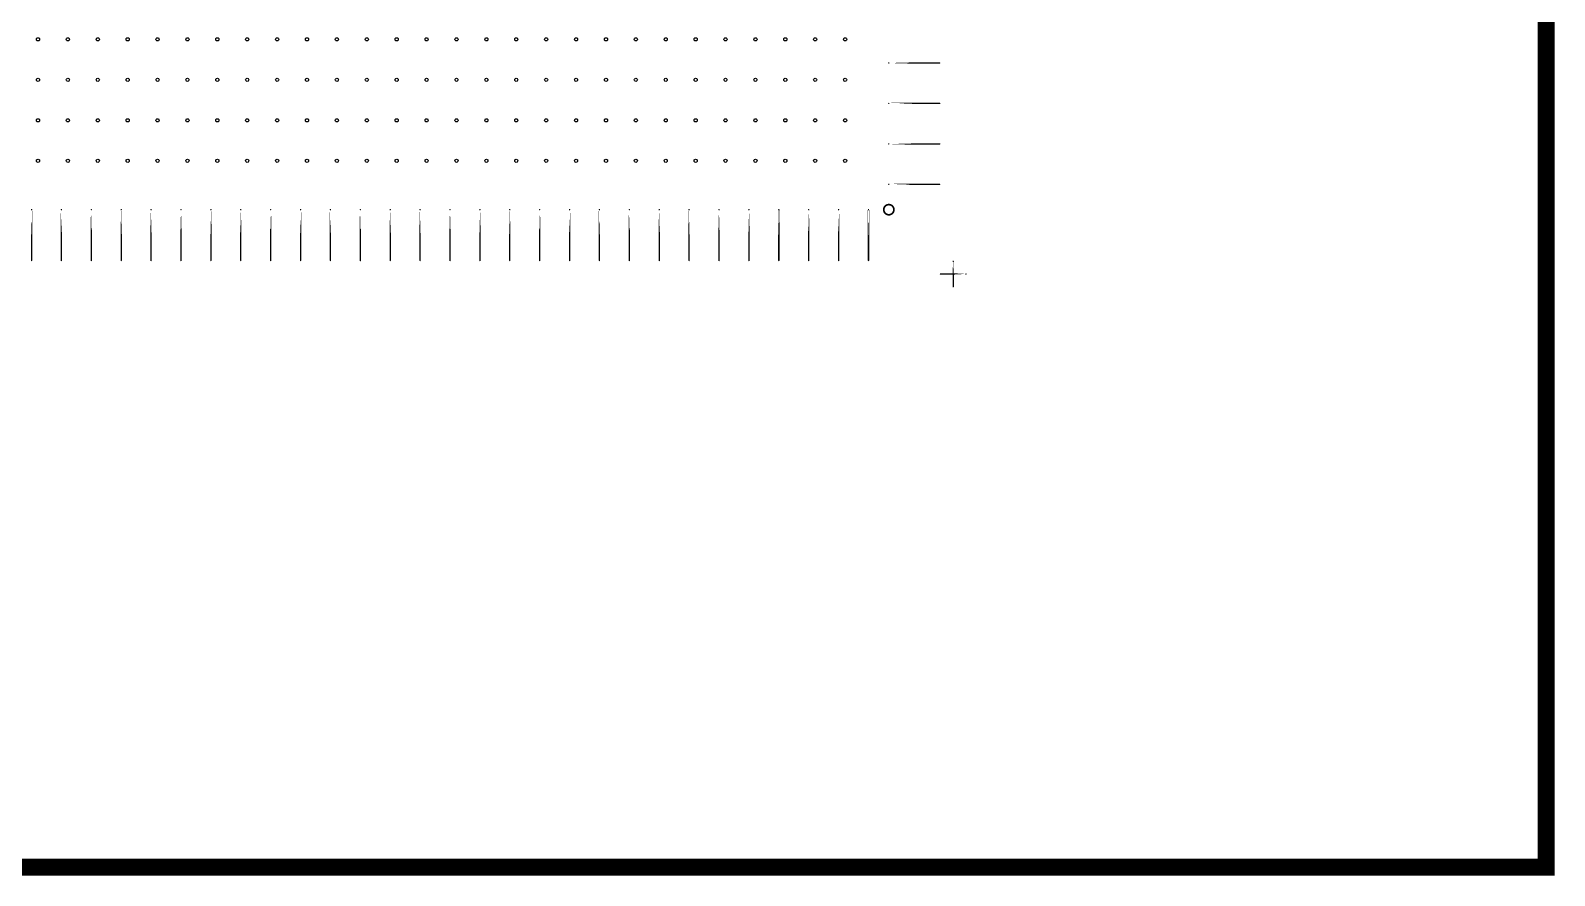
# Model space of a CAD drawing. Extents: x 11 to 212, y 11 to 212.
# Drawn here: x 121.7 to 211.7, y 10.7 to 60.6 of the extents above; entities that cross this region are included whole.
import ezdxf

# ---------------------------------------------------------------- set-up
doc = ezdxf.new("R2010")
doc.units = 0
doc.layers.get('0').update_dxf_attribs({"linetype": 'continuous'})
doc.layers.add('H1', color=7, linetype='continuous')

# ---------------------------------------------------------------- blocks, each defined once
blk = doc.blocks.new('cutlineendpoint')
at = {"const_width": 0.04}
blk.add_lwpolyline([(-0.02, 0, 1), (0.02, 0, 1)], format="xyb", close=True, dxfattribs=at)

msp = doc.modelspace()

# ---------------------------------------------------------------- linework, layer by layer
at = {"layer": 'H1'}
for points, const_width in [([(11.2, 211.2), (211.2, 211.2), (211.2, 11.2), (11.2, 11.2)], 1), ([(172.4, 58.659), (175.4, 58.659)], 0.08), ([(172.4, 56.271), (175.4, 56.271)], 0.08), ([(172.4, 53.882), (175.4, 53.882)], 0.08), ([(172.4, 51.494), (175.4, 51.494)], 0.08), ([(121.788, 50), (121.788, 47)], 0.08), ([(123.553, 50), (123.553, 47)], 0.08), ([(125.318, 50), (125.318, 47)], 0.08), ([(127.082, 50), (127.082, 47)], 0.08), ([(128.847, 50), (128.847, 47)], 0.08), ([(130.612, 50), (130.612, 47)], 0.08), ([(132.376, 50), (132.376, 47)], 0.08), ([(134.141, 50), (134.141, 47)], 0.08), ([(135.906, 50), (135.906, 47)], 0.08), ([(137.671, 50), (137.671, 47)], 0.08), ([(139.435, 50), (139.435, 47)], 0.08), ([(141.2, 50), (141.2, 47)], 0.08), ([(142.965, 50), (142.965, 47)], 0.08), ([(144.729, 50), (144.729, 47)], 0.08), ([(146.494, 50), (146.494, 47)], 0.08), ([(148.259, 50), (148.259, 47)], 0.08), ([(150.024, 50), (150.024, 47)], 0.08), ([(151.788, 50), (151.788, 47)], 0.08), ([(153.553, 50), (153.553, 47)], 0.08), ([(155.318, 50), (155.318, 47)], 0.08), ([(157.082, 50), (157.082, 47)], 0.08), ([(158.847, 50), (158.847, 47)], 0.08), ([(160.612, 50), (160.612, 47)], 0.08), ([(162.376, 50), (162.376, 47)], 0.08), ([(164.141, 50), (164.141, 47)], 0.08), ([(165.906, 50), (165.906, 47)], 0.08), ([(167.671, 50), (167.671, 47)], 0.08), ([(169.435, 50), (169.435, 47)], 0.08), ([(171.2, 50), (171.2, 47)], 0.08), ([(176.2, 46.95), (176.2, 45.45)], 0.08), ([(176.95, 46.2), (175.45, 46.2)], 0.08)]:
    msp.add_lwpolyline(points, close=True, dxfattribs=dict(at, const_width=const_width))
for points in [[(122.265, 60.053), (122.252, 60.006), (122.218, 59.971), (122.171, 59.959), (122.124, 59.971), (122.089, 60.006), (122.076, 60.053), (122.089, 60.1), (122.124, 60.134), (122.171, 60.147), (122.218, 60.134), (122.252, 60.1)], [(124.029, 60.053), (124.017, 60.006), (123.982, 59.971), (123.935, 59.959), (123.888, 59.971), (123.854, 60.006), (123.841, 60.053), (123.854, 60.1), (123.888, 60.134), (123.935, 60.147), (123.982, 60.134), (124.017, 60.1)], [(125.794, 60.053), (125.782, 60.006), (125.747, 59.971), (125.7, 59.959), (125.653, 59.971), (125.618, 60.006), (125.606, 60.053), (125.618, 60.1), (125.653, 60.134), (125.7, 60.147), (125.747, 60.134), (125.782, 60.1)], [(127.559, 60.053), (127.546, 60.006), (127.512, 59.971), (127.465, 59.959), (127.418, 59.971), (127.383, 60.006), (127.371, 60.053), (127.383, 60.1), (127.418, 60.134), (127.465, 60.147), (127.512, 60.134), (127.546, 60.1)], [(129.324, 60.053), (129.311, 60.006), (129.276, 59.971), (129.229, 59.959), (129.182, 59.971), (129.148, 60.006), (129.135, 60.053), (129.148, 60.1), (129.182, 60.134), (129.229, 60.147), (129.276, 60.134), (129.311, 60.1)], [(131.088, 60.053), (131.076, 60.006), (131.041, 59.971), (130.994, 59.959), (130.947, 59.971), (130.913, 60.006), (130.9, 60.053), (130.913, 60.1), (130.947, 60.134), (130.994, 60.147), (131.041, 60.134), (131.076, 60.1)], [(132.853, 60.053), (132.84, 60.006), (132.806, 59.971), (132.759, 59.959), (132.712, 59.971), (132.677, 60.006), (132.665, 60.053), (132.677, 60.1), (132.712, 60.134), (132.759, 60.147), (132.806, 60.134), (132.84, 60.1)], [(134.618, 60.053), (134.605, 60.006), (134.571, 59.971), (134.524, 59.959), (134.476, 59.971), (134.442, 60.006), (134.429, 60.053), (134.442, 60.1), (134.476, 60.134), (134.524, 60.147), (134.571, 60.134), (134.605, 60.1)], [(136.382, 60.053), (136.37, 60.006), (136.335, 59.971), (136.288, 59.959), (136.241, 59.971), (136.207, 60.006), (136.194, 60.053), (136.207, 60.1), (136.241, 60.134), (136.288, 60.147), (136.335, 60.134), (136.37, 60.1)], [(138.147, 60.053), (138.134, 60.006), (138.1, 59.971), (138.053, 59.959), (138.006, 59.971), (137.971, 60.006), (137.959, 60.053), (137.971, 60.1), (138.006, 60.134), (138.053, 60.147), (138.1, 60.134), (138.134, 60.1)], [(139.912, 60.053), (139.899, 60.006), (139.865, 59.971), (139.818, 59.959), (139.771, 59.971), (139.736, 60.006), (139.724, 60.053), (139.736, 60.1), (139.771, 60.134), (139.818, 60.147), (139.865, 60.134), (139.899, 60.1)], [(141.676, 60.053), (141.664, 60.006), (141.629, 59.971), (141.582, 59.959), (141.535, 59.971), (141.501, 60.006), (141.488, 60.053), (141.501, 60.1), (141.535, 60.134), (141.582, 60.147), (141.629, 60.134), (141.664, 60.1)], [(143.441, 60.053), (143.429, 60.006), (143.394, 59.971), (143.347, 59.959), (143.3, 59.971), (143.266, 60.006), (143.253, 60.053), (143.266, 60.1), (143.3, 60.134), (143.347, 60.147), (143.394, 60.134), (143.429, 60.1)], [(145.206, 60.053), (145.193, 60.006), (145.159, 59.971), (145.112, 59.959), (145.065, 59.971), (145.03, 60.006), (145.018, 60.053), (145.03, 60.1), (145.065, 60.134), (145.112, 60.147), (145.159, 60.134), (145.193, 60.1)], [(146.971, 60.053), (146.958, 60.006), (146.924, 59.971), (146.876, 59.959), (146.829, 59.971), (146.795, 60.006), (146.782, 60.053), (146.795, 60.1), (146.829, 60.134), (146.876, 60.147), (146.924, 60.134), (146.958, 60.1)], [(148.735, 60.053), (148.723, 60.006), (148.688, 59.971), (148.641, 59.959), (148.594, 59.971), (148.56, 60.006), (148.547, 60.053), (148.56, 60.1), (148.594, 60.134), (148.641, 60.147), (148.688, 60.134), (148.723, 60.1)], [(150.5, 60.053), (150.487, 60.006), (150.453, 59.971), (150.406, 59.959), (150.359, 59.971), (150.324, 60.006), (150.312, 60.053), (150.324, 60.1), (150.359, 60.134), (150.406, 60.147), (150.453, 60.134), (150.487, 60.1)], [(152.265, 60.053), (152.252, 60.006), (152.218, 59.971), (152.171, 59.959), (152.124, 59.971), (152.089, 60.006), (152.076, 60.053), (152.089, 60.1), (152.124, 60.134), (152.171, 60.147), (152.218, 60.134), (152.252, 60.1)], [(154.029, 60.053), (154.017, 60.006), (153.982, 59.971), (153.935, 59.959), (153.888, 59.971), (153.854, 60.006), (153.841, 60.053), (153.854, 60.1), (153.888, 60.134), (153.935, 60.147), (153.982, 60.134), (154.017, 60.1)], [(155.794, 60.053), (155.782, 60.006), (155.747, 59.971), (155.7, 59.959), (155.653, 59.971), (155.618, 60.006), (155.606, 60.053), (155.618, 60.1), (155.653, 60.134), (155.7, 60.147), (155.747, 60.134), (155.782, 60.1)], [(157.559, 60.053), (157.546, 60.006), (157.512, 59.971), (157.465, 59.959), (157.418, 59.971), (157.383, 60.006), (157.371, 60.053), (157.383, 60.1), (157.418, 60.134), (157.465, 60.147), (157.512, 60.134), (157.546, 60.1)], [(159.324, 60.053), (159.311, 60.006), (159.276, 59.971), (159.229, 59.959), (159.182, 59.971), (159.148, 60.006), (159.135, 60.053), (159.148, 60.1), (159.182, 60.134), (159.229, 60.147), (159.276, 60.134), (159.311, 60.1)], [(161.088, 60.053), (161.076, 60.006), (161.041, 59.971), (160.994, 59.959), (160.947, 59.971), (160.913, 60.006), (160.9, 60.053), (160.913, 60.1), (160.947, 60.134), (160.994, 60.147), (161.041, 60.134), (161.076, 60.1)], [(162.853, 60.053), (162.84, 60.006), (162.806, 59.971), (162.759, 59.959), (162.712, 59.971), (162.677, 60.006), (162.665, 60.053), (162.677, 60.1), (162.712, 60.134), (162.759, 60.147), (162.806, 60.134), (162.84, 60.1)], [(164.618, 60.053), (164.605, 60.006), (164.571, 59.971), (164.524, 59.959), (164.476, 59.971), (164.442, 60.006), (164.429, 60.053), (164.442, 60.1), (164.476, 60.134), (164.524, 60.147), (164.571, 60.134), (164.605, 60.1)], [(166.382, 60.053), (166.37, 60.006), (166.335, 59.971), (166.288, 59.959), (166.241, 59.971), (166.207, 60.006), (166.194, 60.053), (166.207, 60.1), (166.241, 60.134), (166.288, 60.147), (166.335, 60.134), (166.37, 60.1)], [(168.147, 60.053), (168.134, 60.006), (168.1, 59.971), (168.053, 59.959), (168.006, 59.971), (167.971, 60.006), (167.959, 60.053), (167.971, 60.1), (168.006, 60.134), (168.053, 60.147), (168.1, 60.134), (168.134, 60.1)], [(169.912, 60.053), (169.899, 60.006), (169.865, 59.971), (169.818, 59.959), (169.771, 59.971), (169.736, 60.006), (169.724, 60.053), (169.736, 60.1), (169.771, 60.134), (169.818, 60.147), (169.865, 60.134), (169.899, 60.1)], [(122.265, 57.665), (122.252, 57.618), (122.218, 57.583), (122.171, 57.571), (122.124, 57.583), (122.089, 57.618), (122.076, 57.665), (122.089, 57.712), (122.124, 57.746), (122.171, 57.759), (122.218, 57.746), (122.252, 57.712)], [(124.029, 57.665), (124.017, 57.618), (123.982, 57.583), (123.935, 57.571), (123.888, 57.583), (123.854, 57.618), (123.841, 57.665), (123.854, 57.712), (123.888, 57.746), (123.935, 57.759), (123.982, 57.746), (124.017, 57.712)], [(125.794, 57.665), (125.782, 57.618), (125.747, 57.583), (125.7, 57.571), (125.653, 57.583), (125.618, 57.618), (125.606, 57.665), (125.618, 57.712), (125.653, 57.746), (125.7, 57.759), (125.747, 57.746), (125.782, 57.712)], [(127.559, 57.665), (127.546, 57.618), (127.512, 57.583), (127.465, 57.571), (127.418, 57.583), (127.383, 57.618), (127.371, 57.665), (127.383, 57.712), (127.418, 57.746), (127.465, 57.759), (127.512, 57.746), (127.546, 57.712)], [(129.324, 57.665), (129.311, 57.618), (129.276, 57.583), (129.229, 57.571), (129.182, 57.583), (129.148, 57.618), (129.135, 57.665), (129.148, 57.712), (129.182, 57.746), (129.229, 57.759), (129.276, 57.746), (129.311, 57.712)], [(131.088, 57.665), (131.076, 57.618), (131.041, 57.583), (130.994, 57.571), (130.947, 57.583), (130.913, 57.618), (130.9, 57.665), (130.913, 57.712), (130.947, 57.746), (130.994, 57.759), (131.041, 57.746), (131.076, 57.712)], [(132.853, 57.665), (132.84, 57.618), (132.806, 57.583), (132.759, 57.571), (132.712, 57.583), (132.677, 57.618), (132.665, 57.665), (132.677, 57.712), (132.712, 57.746), (132.759, 57.759), (132.806, 57.746), (132.84, 57.712)], [(134.618, 57.665), (134.605, 57.618), (134.571, 57.583), (134.524, 57.571), (134.476, 57.583), (134.442, 57.618), (134.429, 57.665), (134.442, 57.712), (134.476, 57.746), (134.524, 57.759), (134.571, 57.746), (134.605, 57.712)], [(136.382, 57.665), (136.37, 57.618), (136.335, 57.583), (136.288, 57.571), (136.241, 57.583), (136.207, 57.618), (136.194, 57.665), (136.207, 57.712), (136.241, 57.746), (136.288, 57.759), (136.335, 57.746), (136.37, 57.712)], [(138.147, 57.665), (138.134, 57.618), (138.1, 57.583), (138.053, 57.571), (138.006, 57.583), (137.971, 57.618), (137.959, 57.665), (137.971, 57.712), (138.006, 57.746), (138.053, 57.759), (138.1, 57.746), (138.134, 57.712)], [(139.912, 57.665), (139.899, 57.618), (139.865, 57.583), (139.818, 57.571), (139.771, 57.583), (139.736, 57.618), (139.724, 57.665), (139.736, 57.712), (139.771, 57.746), (139.818, 57.759), (139.865, 57.746), (139.899, 57.712)], [(141.676, 57.665), (141.664, 57.618), (141.629, 57.583), (141.582, 57.571), (141.535, 57.583), (141.501, 57.618), (141.488, 57.665), (141.501, 57.712), (141.535, 57.746), (141.582, 57.759), (141.629, 57.746), (141.664, 57.712)], [(143.441, 57.665), (143.429, 57.618), (143.394, 57.583), (143.347, 57.571), (143.3, 57.583), (143.266, 57.618), (143.253, 57.665), (143.266, 57.712), (143.3, 57.746), (143.347, 57.759), (143.394, 57.746), (143.429, 57.712)], [(145.206, 57.665), (145.193, 57.618), (145.159, 57.583), (145.112, 57.571), (145.065, 57.583), (145.03, 57.618), (145.018, 57.665), (145.03, 57.712), (145.065, 57.746), (145.112, 57.759), (145.159, 57.746), (145.193, 57.712)], [(146.971, 57.665), (146.958, 57.618), (146.924, 57.583), (146.876, 57.571), (146.829, 57.583), (146.795, 57.618), (146.782, 57.665), (146.795, 57.712), (146.829, 57.746), (146.876, 57.759), (146.924, 57.746), (146.958, 57.712)], [(148.735, 57.665), (148.723, 57.618), (148.688, 57.583), (148.641, 57.571), (148.594, 57.583), (148.56, 57.618), (148.547, 57.665), (148.56, 57.712), (148.594, 57.746), (148.641, 57.759), (148.688, 57.746), (148.723, 57.712)], [(150.5, 57.665), (150.487, 57.618), (150.453, 57.583), (150.406, 57.571), (150.359, 57.583), (150.324, 57.618), (150.312, 57.665), (150.324, 57.712), (150.359, 57.746), (150.406, 57.759), (150.453, 57.746), (150.487, 57.712)], [(152.265, 57.665), (152.252, 57.618), (152.218, 57.583), (152.171, 57.571), (152.124, 57.583), (152.089, 57.618), (152.076, 57.665), (152.089, 57.712), (152.124, 57.746), (152.171, 57.759), (152.218, 57.746), (152.252, 57.712)], [(154.029, 57.665), (154.017, 57.618), (153.982, 57.583), (153.935, 57.571), (153.888, 57.583), (153.854, 57.618), (153.841, 57.665), (153.854, 57.712), (153.888, 57.746), (153.935, 57.759), (153.982, 57.746), (154.017, 57.712)], [(155.794, 57.665), (155.782, 57.618), (155.747, 57.583), (155.7, 57.571), (155.653, 57.583), (155.618, 57.618), (155.606, 57.665), (155.618, 57.712), (155.653, 57.746), (155.7, 57.759), (155.747, 57.746), (155.782, 57.712)], [(157.559, 57.665), (157.546, 57.618), (157.512, 57.583), (157.465, 57.571), (157.418, 57.583), (157.383, 57.618), (157.371, 57.665), (157.383, 57.712), (157.418, 57.746), (157.465, 57.759), (157.512, 57.746), (157.546, 57.712)], [(159.324, 57.665), (159.311, 57.618), (159.276, 57.583), (159.229, 57.571), (159.182, 57.583), (159.148, 57.618), (159.135, 57.665), (159.148, 57.712), (159.182, 57.746), (159.229, 57.759), (159.276, 57.746), (159.311, 57.712)], [(161.088, 57.665), (161.076, 57.618), (161.041, 57.583), (160.994, 57.571), (160.947, 57.583), (160.913, 57.618), (160.9, 57.665), (160.913, 57.712), (160.947, 57.746), (160.994, 57.759), (161.041, 57.746), (161.076, 57.712)], [(162.853, 57.665), (162.84, 57.618), (162.806, 57.583), (162.759, 57.571), (162.712, 57.583), (162.677, 57.618), (162.665, 57.665), (162.677, 57.712), (162.712, 57.746), (162.759, 57.759), (162.806, 57.746), (162.84, 57.712)], [(164.618, 57.665), (164.605, 57.618), (164.571, 57.583), (164.524, 57.571), (164.476, 57.583), (164.442, 57.618), (164.429, 57.665), (164.442, 57.712), (164.476, 57.746), (164.524, 57.759), (164.571, 57.746), (164.605, 57.712)], [(166.382, 57.665), (166.37, 57.618), (166.335, 57.583), (166.288, 57.571), (166.241, 57.583), (166.207, 57.618), (166.194, 57.665), (166.207, 57.712), (166.241, 57.746), (166.288, 57.759), (166.335, 57.746), (166.37, 57.712)], [(168.147, 57.665), (168.134, 57.618), (168.1, 57.583), (168.053, 57.571), (168.006, 57.583), (167.971, 57.618), (167.959, 57.665), (167.971, 57.712), (168.006, 57.746), (168.053, 57.759), (168.1, 57.746), (168.134, 57.712)], [(169.912, 57.665), (169.899, 57.618), (169.865, 57.583), (169.818, 57.571), (169.771, 57.583), (169.736, 57.618), (169.724, 57.665), (169.736, 57.712), (169.771, 57.746), (169.818, 57.759), (169.865, 57.746), (169.899, 57.712)], [(122.265, 55.276), (122.252, 55.229), (122.218, 55.195), (122.171, 55.182), (122.124, 55.195), (122.089, 55.229), (122.076, 55.276), (122.089, 55.324), (122.124, 55.358), (122.171, 55.371), (122.218, 55.358), (122.252, 55.324)], [(124.029, 55.276), (124.017, 55.229), (123.982, 55.195), (123.935, 55.182), (123.888, 55.195), (123.854, 55.229), (123.841, 55.276), (123.854, 55.324), (123.888, 55.358), (123.935, 55.371), (123.982, 55.358), (124.017, 55.324)], [(125.794, 55.276), (125.782, 55.229), (125.747, 55.195), (125.7, 55.182), (125.653, 55.195), (125.618, 55.229), (125.606, 55.276), (125.618, 55.324), (125.653, 55.358), (125.7, 55.371), (125.747, 55.358), (125.782, 55.324)], [(127.559, 55.276), (127.546, 55.229), (127.512, 55.195), (127.465, 55.182), (127.418, 55.195), (127.383, 55.229), (127.371, 55.276), (127.383, 55.324), (127.418, 55.358), (127.465, 55.371), (127.512, 55.358), (127.546, 55.324)], [(129.324, 55.276), (129.311, 55.229), (129.276, 55.195), (129.229, 55.182), (129.182, 55.195), (129.148, 55.229), (129.135, 55.276), (129.148, 55.324), (129.182, 55.358), (129.229, 55.371), (129.276, 55.358), (129.311, 55.324)], [(131.088, 55.276), (131.076, 55.229), (131.041, 55.195), (130.994, 55.182), (130.947, 55.195), (130.913, 55.229), (130.9, 55.276), (130.913, 55.324), (130.947, 55.358), (130.994, 55.371), (131.041, 55.358), (131.076, 55.324)], [(132.853, 55.276), (132.84, 55.229), (132.806, 55.195), (132.759, 55.182), (132.712, 55.195), (132.677, 55.229), (132.665, 55.276), (132.677, 55.324), (132.712, 55.358), (132.759, 55.371), (132.806, 55.358), (132.84, 55.324)], [(134.618, 55.276), (134.605, 55.229), (134.571, 55.195), (134.524, 55.182), (134.476, 55.195), (134.442, 55.229), (134.429, 55.276), (134.442, 55.324), (134.476, 55.358), (134.524, 55.371), (134.571, 55.358), (134.605, 55.324)], [(136.382, 55.276), (136.37, 55.229), (136.335, 55.195), (136.288, 55.182), (136.241, 55.195), (136.207, 55.229), (136.194, 55.276), (136.207, 55.324), (136.241, 55.358), (136.288, 55.371), (136.335, 55.358), (136.37, 55.324)], [(138.147, 55.276), (138.134, 55.229), (138.1, 55.195), (138.053, 55.182), (138.006, 55.195), (137.971, 55.229), (137.959, 55.276), (137.971, 55.324), (138.006, 55.358), (138.053, 55.371), (138.1, 55.358), (138.134, 55.324)], [(139.912, 55.276), (139.899, 55.229), (139.865, 55.195), (139.818, 55.182), (139.771, 55.195), (139.736, 55.229), (139.724, 55.276), (139.736, 55.324), (139.771, 55.358), (139.818, 55.371), (139.865, 55.358), (139.899, 55.324)], [(141.676, 55.276), (141.664, 55.229), (141.629, 55.195), (141.582, 55.182), (141.535, 55.195), (141.501, 55.229), (141.488, 55.276), (141.501, 55.324), (141.535, 55.358), (141.582, 55.371), (141.629, 55.358), (141.664, 55.324)], [(143.441, 55.276), (143.429, 55.229), (143.394, 55.195), (143.347, 55.182), (143.3, 55.195), (143.266, 55.229), (143.253, 55.276), (143.266, 55.324), (143.3, 55.358), (143.347, 55.371), (143.394, 55.358), (143.429, 55.324)], [(145.206, 55.276), (145.193, 55.229), (145.159, 55.195), (145.112, 55.182), (145.065, 55.195), (145.03, 55.229), (145.018, 55.276), (145.03, 55.324), (145.065, 55.358), (145.112, 55.371), (145.159, 55.358), (145.193, 55.324)], [(146.971, 55.276), (146.958, 55.229), (146.924, 55.195), (146.876, 55.182), (146.829, 55.195), (146.795, 55.229), (146.782, 55.276), (146.795, 55.324), (146.829, 55.358), (146.876, 55.371), (146.924, 55.358), (146.958, 55.324)], [(148.735, 55.276), (148.723, 55.229), (148.688, 55.195), (148.641, 55.182), (148.594, 55.195), (148.56, 55.229), (148.547, 55.276), (148.56, 55.324), (148.594, 55.358), (148.641, 55.371), (148.688, 55.358), (148.723, 55.324)], [(150.5, 55.276), (150.487, 55.229), (150.453, 55.195), (150.406, 55.182), (150.359, 55.195), (150.324, 55.229), (150.312, 55.276), (150.324, 55.324), (150.359, 55.358), (150.406, 55.371), (150.453, 55.358), (150.487, 55.324)], [(152.265, 55.276), (152.252, 55.229), (152.218, 55.195), (152.171, 55.182), (152.124, 55.195), (152.089, 55.229), (152.076, 55.276), (152.089, 55.324), (152.124, 55.358), (152.171, 55.371), (152.218, 55.358), (152.252, 55.324)], [(154.029, 55.276), (154.017, 55.229), (153.982, 55.195), (153.935, 55.182), (153.888, 55.195), (153.854, 55.229), (153.841, 55.276), (153.854, 55.324), (153.888, 55.358), (153.935, 55.371), (153.982, 55.358), (154.017, 55.324)], [(155.794, 55.276), (155.782, 55.229), (155.747, 55.195), (155.7, 55.182), (155.653, 55.195), (155.618, 55.229), (155.606, 55.276), (155.618, 55.324), (155.653, 55.358), (155.7, 55.371), (155.747, 55.358), (155.782, 55.324)], [(157.559, 55.276), (157.546, 55.229), (157.512, 55.195), (157.465, 55.182), (157.418, 55.195), (157.383, 55.229), (157.371, 55.276), (157.383, 55.324), (157.418, 55.358), (157.465, 55.371), (157.512, 55.358), (157.546, 55.324)], [(159.324, 55.276), (159.311, 55.229), (159.276, 55.195), (159.229, 55.182), (159.182, 55.195), (159.148, 55.229), (159.135, 55.276), (159.148, 55.324), (159.182, 55.358), (159.229, 55.371), (159.276, 55.358), (159.311, 55.324)], [(161.088, 55.276), (161.076, 55.229), (161.041, 55.195), (160.994, 55.182), (160.947, 55.195), (160.913, 55.229), (160.9, 55.276), (160.913, 55.324), (160.947, 55.358), (160.994, 55.371), (161.041, 55.358), (161.076, 55.324)], [(162.853, 55.276), (162.84, 55.229), (162.806, 55.195), (162.759, 55.182), (162.712, 55.195), (162.677, 55.229), (162.665, 55.276), (162.677, 55.324), (162.712, 55.358), (162.759, 55.371), (162.806, 55.358), (162.84, 55.324)], [(164.618, 55.276), (164.605, 55.229), (164.571, 55.195), (164.524, 55.182), (164.476, 55.195), (164.442, 55.229), (164.429, 55.276), (164.442, 55.324), (164.476, 55.358), (164.524, 55.371), (164.571, 55.358), (164.605, 55.324)], [(166.382, 55.276), (166.37, 55.229), (166.335, 55.195), (166.288, 55.182), (166.241, 55.195), (166.207, 55.229), (166.194, 55.276), (166.207, 55.324), (166.241, 55.358), (166.288, 55.371), (166.335, 55.358), (166.37, 55.324)], [(168.147, 55.276), (168.134, 55.229), (168.1, 55.195), (168.053, 55.182), (168.006, 55.195), (167.971, 55.229), (167.959, 55.276), (167.971, 55.324), (168.006, 55.358), (168.053, 55.371), (168.1, 55.358), (168.134, 55.324)], [(169.912, 55.276), (169.899, 55.229), (169.865, 55.195), (169.818, 55.182), (169.771, 55.195), (169.736, 55.229), (169.724, 55.276), (169.736, 55.324), (169.771, 55.358), (169.818, 55.371), (169.865, 55.358), (169.899, 55.324)], [(122.265, 52.888), (122.252, 52.841), (122.218, 52.807), (122.171, 52.794), (122.124, 52.807), (122.089, 52.841), (122.076, 52.888), (122.089, 52.935), (122.124, 52.97), (122.171, 52.982), (122.218, 52.97), (122.252, 52.935)], [(124.029, 52.888), (124.017, 52.841), (123.982, 52.807), (123.935, 52.794), (123.888, 52.807), (123.854, 52.841), (123.841, 52.888), (123.854, 52.935), (123.888, 52.97), (123.935, 52.982), (123.982, 52.97), (124.017, 52.935)], [(125.794, 52.888), (125.782, 52.841), (125.747, 52.807), (125.7, 52.794), (125.653, 52.807), (125.618, 52.841), (125.606, 52.888), (125.618, 52.935), (125.653, 52.97), (125.7, 52.982), (125.747, 52.97), (125.782, 52.935)], [(127.559, 52.888), (127.546, 52.841), (127.512, 52.807), (127.465, 52.794), (127.418, 52.807), (127.383, 52.841), (127.371, 52.888), (127.383, 52.935), (127.418, 52.97), (127.465, 52.982), (127.512, 52.97), (127.546, 52.935)], [(129.324, 52.888), (129.311, 52.841), (129.276, 52.807), (129.229, 52.794), (129.182, 52.807), (129.148, 52.841), (129.135, 52.888), (129.148, 52.935), (129.182, 52.97), (129.229, 52.982), (129.276, 52.97), (129.311, 52.935)], [(131.088, 52.888), (131.076, 52.841), (131.041, 52.807), (130.994, 52.794), (130.947, 52.807), (130.913, 52.841), (130.9, 52.888), (130.913, 52.935), (130.947, 52.97), (130.994, 52.982), (131.041, 52.97), (131.076, 52.935)], [(132.853, 52.888), (132.84, 52.841), (132.806, 52.807), (132.759, 52.794), (132.712, 52.807), (132.677, 52.841), (132.665, 52.888), (132.677, 52.935), (132.712, 52.97), (132.759, 52.982), (132.806, 52.97), (132.84, 52.935)], [(134.618, 52.888), (134.605, 52.841), (134.571, 52.807), (134.524, 52.794), (134.476, 52.807), (134.442, 52.841), (134.429, 52.888), (134.442, 52.935), (134.476, 52.97), (134.524, 52.982), (134.571, 52.97), (134.605, 52.935)], [(136.382, 52.888), (136.37, 52.841), (136.335, 52.807), (136.288, 52.794), (136.241, 52.807), (136.207, 52.841), (136.194, 52.888), (136.207, 52.935), (136.241, 52.97), (136.288, 52.982), (136.335, 52.97), (136.37, 52.935)], [(138.147, 52.888), (138.134, 52.841), (138.1, 52.807), (138.053, 52.794), (138.006, 52.807), (137.971, 52.841), (137.959, 52.888), (137.971, 52.935), (138.006, 52.97), (138.053, 52.982), (138.1, 52.97), (138.134, 52.935)], [(139.912, 52.888), (139.899, 52.841), (139.865, 52.807), (139.818, 52.794), (139.771, 52.807), (139.736, 52.841), (139.724, 52.888), (139.736, 52.935), (139.771, 52.97), (139.818, 52.982), (139.865, 52.97), (139.899, 52.935)], [(141.676, 52.888), (141.664, 52.841), (141.629, 52.807), (141.582, 52.794), (141.535, 52.807), (141.501, 52.841), (141.488, 52.888), (141.501, 52.935), (141.535, 52.97), (141.582, 52.982), (141.629, 52.97), (141.664, 52.935)], [(143.441, 52.888), (143.429, 52.841), (143.394, 52.807), (143.347, 52.794), (143.3, 52.807), (143.266, 52.841), (143.253, 52.888), (143.266, 52.935), (143.3, 52.97), (143.347, 52.982), (143.394, 52.97), (143.429, 52.935)], [(145.206, 52.888), (145.193, 52.841), (145.159, 52.807), (145.112, 52.794), (145.065, 52.807), (145.03, 52.841), (145.018, 52.888), (145.03, 52.935), (145.065, 52.97), (145.112, 52.982), (145.159, 52.97), (145.193, 52.935)], [(146.971, 52.888), (146.958, 52.841), (146.924, 52.807), (146.876, 52.794), (146.829, 52.807), (146.795, 52.841), (146.782, 52.888), (146.795, 52.935), (146.829, 52.97), (146.876, 52.982), (146.924, 52.97), (146.958, 52.935)], [(148.735, 52.888), (148.723, 52.841), (148.688, 52.807), (148.641, 52.794), (148.594, 52.807), (148.56, 52.841), (148.547, 52.888), (148.56, 52.935), (148.594, 52.97), (148.641, 52.982), (148.688, 52.97), (148.723, 52.935)], [(150.5, 52.888), (150.487, 52.841), (150.453, 52.807), (150.406, 52.794), (150.359, 52.807), (150.324, 52.841), (150.312, 52.888), (150.324, 52.935), (150.359, 52.97), (150.406, 52.982), (150.453, 52.97), (150.487, 52.935)], [(152.265, 52.888), (152.252, 52.841), (152.218, 52.807), (152.171, 52.794), (152.124, 52.807), (152.089, 52.841), (152.076, 52.888), (152.089, 52.935), (152.124, 52.97), (152.171, 52.982), (152.218, 52.97), (152.252, 52.935)], [(154.029, 52.888), (154.017, 52.841), (153.982, 52.807), (153.935, 52.794), (153.888, 52.807), (153.854, 52.841), (153.841, 52.888), (153.854, 52.935), (153.888, 52.97), (153.935, 52.982), (153.982, 52.97), (154.017, 52.935)], [(155.794, 52.888), (155.782, 52.841), (155.747, 52.807), (155.7, 52.794), (155.653, 52.807), (155.618, 52.841), (155.606, 52.888), (155.618, 52.935), (155.653, 52.97), (155.7, 52.982), (155.747, 52.97), (155.782, 52.935)], [(157.559, 52.888), (157.546, 52.841), (157.512, 52.807), (157.465, 52.794), (157.418, 52.807), (157.383, 52.841), (157.371, 52.888), (157.383, 52.935), (157.418, 52.97), (157.465, 52.982), (157.512, 52.97), (157.546, 52.935)], [(159.324, 52.888), (159.311, 52.841), (159.276, 52.807), (159.229, 52.794), (159.182, 52.807), (159.148, 52.841), (159.135, 52.888), (159.148, 52.935), (159.182, 52.97), (159.229, 52.982), (159.276, 52.97), (159.311, 52.935)], [(161.088, 52.888), (161.076, 52.841), (161.041, 52.807), (160.994, 52.794), (160.947, 52.807), (160.913, 52.841), (160.9, 52.888), (160.913, 52.935), (160.947, 52.97), (160.994, 52.982), (161.041, 52.97), (161.076, 52.935)], [(162.853, 52.888), (162.84, 52.841), (162.806, 52.807), (162.759, 52.794), (162.712, 52.807), (162.677, 52.841), (162.665, 52.888), (162.677, 52.935), (162.712, 52.97), (162.759, 52.982), (162.806, 52.97), (162.84, 52.935)], [(164.618, 52.888), (164.605, 52.841), (164.571, 52.807), (164.524, 52.794), (164.476, 52.807), (164.442, 52.841), (164.429, 52.888), (164.442, 52.935), (164.476, 52.97), (164.524, 52.982), (164.571, 52.97), (164.605, 52.935)], [(166.382, 52.888), (166.37, 52.841), (166.335, 52.807), (166.288, 52.794), (166.241, 52.807), (166.207, 52.841), (166.194, 52.888), (166.207, 52.935), (166.241, 52.97), (166.288, 52.982), (166.335, 52.97), (166.37, 52.935)], [(168.147, 52.888), (168.134, 52.841), (168.1, 52.807), (168.053, 52.794), (168.006, 52.807), (167.971, 52.841), (167.959, 52.888), (167.971, 52.935), (168.006, 52.97), (168.053, 52.982), (168.1, 52.97), (168.134, 52.935)], [(169.912, 52.888), (169.899, 52.841), (169.865, 52.807), (169.818, 52.794), (169.771, 52.807), (169.736, 52.841), (169.724, 52.888), (169.736, 52.935), (169.771, 52.97), (169.818, 52.982), (169.865, 52.97), (169.899, 52.935)]]:
    msp.add_lwpolyline(points, close=True, dxfattribs=at)
at = {"layer": 'H1', "const_width": 0.1}
msp.add_lwpolyline([(172.1, 50, 1), (172.7, 50, 1)], format="xyb", close=True, dxfattribs=at)

# ---------------------------------------------------------------- block references
at = {"layer": 'H1'}
for p in [(172.4, 58.659), (175.4, 58.659), (172.4, 56.271), (175.4, 56.271), (172.4, 53.882), (175.4, 53.882), (172.4, 51.494), (175.4, 51.494), (121.788, 50), (123.553, 50), (125.318, 50), (127.082, 50), (128.847, 50), (130.612, 50), (132.376, 50), (134.141, 50), (135.906, 50), (137.671, 50), (139.435, 50), (141.2, 50), (142.965, 50), (144.729, 50), (146.494, 50), (148.259, 50), (150.024, 50), (151.788, 50), (153.553, 50), (155.318, 50), (157.082, 50), (158.847, 50), (160.612, 50), (162.376, 50), (164.141, 50), (165.906, 50), (167.671, 50), (169.435, 50), (171.2, 50), (121.788, 47), (123.553, 47), (125.318, 47), (127.082, 47), (128.847, 47), (130.612, 47), (132.376, 47), (134.141, 47), (135.906, 47), (137.671, 47), (139.435, 47), (141.2, 47), (142.965, 47), (144.729, 47), (146.494, 47), (148.259, 47), (150.024, 47), (151.788, 47), (153.553, 47), (155.318, 47), (157.082, 47), (158.847, 47), (160.612, 47), (162.376, 47), (164.141, 47), (165.906, 47), (167.671, 47), (169.435, 47), (171.2, 47), (176.2, 46.95), (175.45, 46.2), (176.95, 46.2), (176.2, 45.45)]:
    msp.add_blockref('cutlineendpoint', p, dxfattribs=at)

doc.saveas('drawing.dxf')
